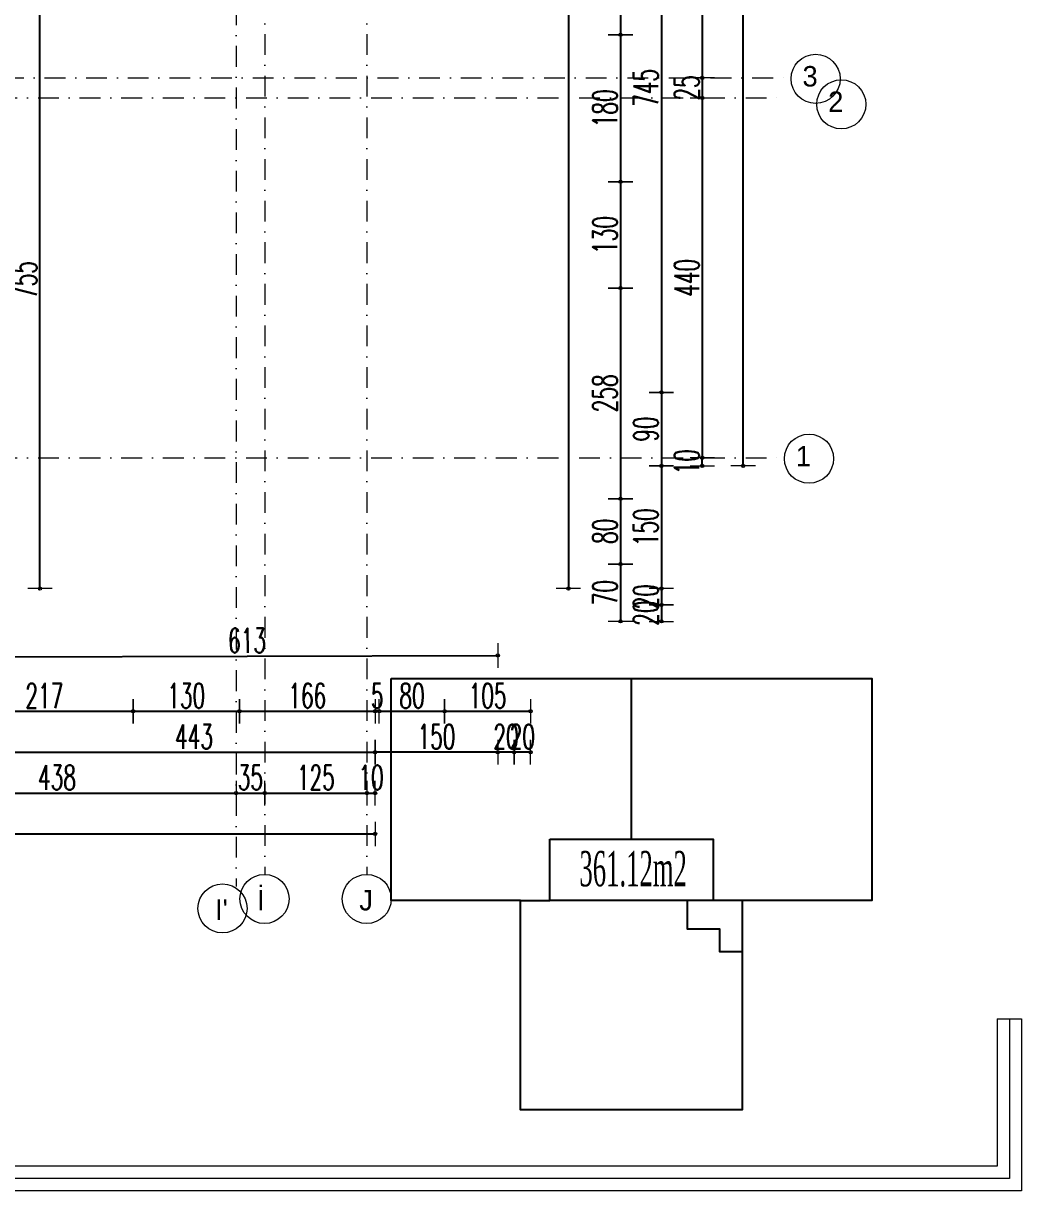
# Model space of a CAD drawing. Header units: millimetres. Extents: x -16104 to 67872, y -88009 to 12107.
# Drawn here: x 12612 to 13833, y 8729 to 10157 of the extents above; entities that cross this region are included whole.
import ezdxf

# ---------------------------------------------------------------- set-up
doc = ezdxf.new("R2010")
doc.units = ezdxf.units.MM
doc.linetypes.add('ACAD_ISO07W100', pattern=[3, 0, -3])
doc.linetypes.add('DASHDOTX2', pattern=[50.8, 25.4, -12.7, 0, -12.7])
doc.layers.get('0').update_dxf_attribs({"color": 241})
for name, color, linetype, lineweight in [('0.3', 114, 'Continuous', 5), ('AKS', 1, 'ACAD_ISO07W100', 5), ('akslar', 144, 'Continuous', 20), ('c05', 32, 'Continuous', 13), ('duvar', 123, 'Continuous', 25), ('OLCU', 54, 'Continuous', 13)]:
    doc.layers.add(name, color=color, linetype=linetype, lineweight=lineweight)
doc.styles.add('DIM', font='Txttw.shx', dxfattribs={"width": 0.6})
doc.styles.add('OLCUIC', font='ROMANS.SHX', dxfattribs={"width": 0.5})
doc.dimstyles.new('50', dxfattribs={"dimscale": 0, "dimtxt": 30, "dimasz": 1, "dimexe": 0, "dimexo": 2, "dimgap": 4, "dimtad": 1, "dimdec": 0, "dimzin": 0, "dimdsep": 46, "dimtxsty": 'DIM', "dimblk1": 'DOT', "dimblk2": 'DOT', "dimsah": 1, "dimcen": 1.5, "dimdle": 3, "dimse1": 1, "dimse2": 1, "dimclrd": 256, "dimclre": 9, "dimclrt": 256, "dimadec": 0, "dimazin": 0, "dimtfac": 0.24, "dimtdec": 0, "dimtix": 1, "dimtmove": 2, "dimatfit": 3, "dimldrblk": 'DOT', "dimfxl": 0, "dimtolj": 1, "dimtzin": 15, "dimarcsym": 0})

# ---------------------------------------------------------------- blocks, each defined once
blk = doc.blocks.new('DOT')
for p, q in [((0, 15), (0, -15)), ((-2, 0), (0, 0)), ((2, 0), (0, 0))]:
    blk.add_line(p, q)
blk.add_circle((0, 0), 2)
blk = doc.blocks.new('*D635')
at = {"layer": 'Defpoints', "color": 0, "transparency": 16777216}
for p in [(12529.2, 9365.5), (12746.2, 9365.5), (12746.2, 9315.5)]:
    blk.add_point(p, dxfattribs=at)
at = {"layer": 'OLCU', "lineweight": -2, "transparency": 16777216}
blk.add_line((12530.2, 9315.5), (12745.2, 9315.5), dxfattribs=at)
at = {"layer": 'OLCU', "lineweight": -2, "transparency": 16777216, "rotation": 180}
blk.add_blockref('DOT', (12529.2, 9315.5), dxfattribs=at)
at = {"layer": 'OLCU', "lineweight": -2, "transparency": 16777216}
blk.add_blockref('DOT', (12746.2, 9315.5), dxfattribs=at)
at = {"layer": 'OLCU', "transparency": 16777216, "insert": (12637.7, 9334.5), "char_height": 30, "attachment_point": 5, "style": 'DIM'}
blk.add_mtext('\\A1;217', dxfattribs=at)
blk = doc.blocks.new('*D636')
at = {"layer": 'Defpoints', "color": 0, "transparency": 16777216}
for p in [(12746.2, 9365.5), (12876.2, 9365.5), (12876.2, 9315.5)]:
    blk.add_point(p, dxfattribs=at)
at = {"layer": 'OLCU', "lineweight": -2, "transparency": 16777216}
blk.add_line((12747.2, 9315.5), (12875.2, 9315.5), dxfattribs=at)
at = {"layer": 'OLCU', "lineweight": -2, "transparency": 16777216, "rotation": 180}
blk.add_blockref('DOT', (12746.2, 9315.5), dxfattribs=at)
at = {"layer": 'OLCU', "lineweight": -2, "transparency": 16777216}
blk.add_blockref('DOT', (12876.2, 9315.5), dxfattribs=at)
at = {"layer": 'OLCU', "transparency": 16777216, "insert": (12811.2, 9334.5), "char_height": 30, "attachment_point": 5, "style": 'DIM'}
blk.add_mtext('\\A1;130', dxfattribs=at)
blk = doc.blocks.new('*D637')
at = {"layer": 'Defpoints', "color": 0, "transparency": 16777216}
for p in [(12876.2, 9365.5), (13042.2, 9365.5), (13042.2, 9315.5)]:
    blk.add_point(p, dxfattribs=at)
at = {"layer": 'OLCU', "lineweight": -2, "transparency": 16777216}
blk.add_line((12877.2, 9315.5), (13041.2, 9315.5), dxfattribs=at)
at = {"layer": 'OLCU', "lineweight": -2, "transparency": 16777216, "rotation": 180}
blk.add_blockref('DOT', (12876.2, 9315.5), dxfattribs=at)
at = {"layer": 'OLCU', "lineweight": -2, "transparency": 16777216}
blk.add_blockref('DOT', (13042.2, 9315.5), dxfattribs=at)
at = {"layer": 'OLCU', "transparency": 16777216, "insert": (12959.2, 9334.5), "char_height": 30, "attachment_point": 5, "style": 'DIM'}
blk.add_mtext('\\A1;166', dxfattribs=at)
blk = doc.blocks.new('*D643')
at = {"layer": 'Defpoints', "color": 0, "transparency": 16777216}
for p in [(12907.2, 9215.5), (13032.2, 9215.5), (13032.2, 9215.5)]:
    blk.add_point(p, dxfattribs=at)
at = {"layer": 'OLCU', "lineweight": -2, "transparency": 16777216}
blk.add_line((12908.2, 9215.5), (13031.2, 9215.5), dxfattribs=at)
at = {"layer": 'OLCU', "lineweight": -2, "transparency": 16777216, "rotation": 180}
blk.add_blockref('DOT', (12907.2, 9215.5), dxfattribs=at)
at = {"layer": 'OLCU', "lineweight": -2, "transparency": 16777216}
blk.add_blockref('DOT', (13032.2, 9215.5), dxfattribs=at)
at = {"layer": 'OLCU', "transparency": 16777216, "insert": (12969.7, 9234.5), "char_height": 30, "attachment_point": 5, "style": 'DIM'}
blk.add_mtext('\\A1;125', dxfattribs=at)
blk = doc.blocks.new('*D644')
at = {"layer": 'Defpoints', "color": 0, "transparency": 16777216}
for p in [(13032.2, 9265.5), (13042.2, 9265.5), (13042.2, 9215.5)]:
    blk.add_point(p, dxfattribs=at)
at = {"layer": 'OLCU', "lineweight": -2, "transparency": 16777216}
for p, q in [((13031.2, 9215.5), (13030.2, 9215.5)), ((13032.2, 9215.5), (13042.2, 9215.5)), ((13043.2, 9215.5), (13044.2, 9215.5))]:
    blk.add_line(p, q, dxfattribs=at)
blk.add_blockref('DOT', (13032.2, 9215.5), dxfattribs=at)
at = {"layer": 'OLCU', "lineweight": -2, "transparency": 16777216, "rotation": 180}
blk.add_blockref('DOT', (13042.2, 9215.5), dxfattribs=at)
at = {"layer": 'OLCU', "transparency": 16777216, "insert": (13037.2, 9234.5), "char_height": 30, "attachment_point": 5, "style": 'DIM'}
blk.add_mtext('\\A1;10', dxfattribs=at)
blk = doc.blocks.new('*D645')
at = {"layer": 'Defpoints', "color": 0, "transparency": 16777216}
for p in [(10992.2, 9200.5), (13042.2, 9200.5), (13042.2, 9165.5)]:
    blk.add_point(p, dxfattribs=at)
at = {"layer": 'OLCU', "lineweight": -2, "transparency": 16777216}
blk.add_line((10993.2, 9165.5), (13041.2, 9165.5), dxfattribs=at)
at = {"layer": 'OLCU', "lineweight": -2, "transparency": 16777216, "rotation": 180}
blk.add_blockref('DOT', (10992.2, 9165.5), dxfattribs=at)
at = {"layer": 'OLCU', "lineweight": -2, "transparency": 16777216}
blk.add_blockref('DOT', (13042.2, 9165.5), dxfattribs=at)
at = {"layer": 'OLCU', "transparency": 16777216, "insert": (12017.2, 9184.5), "char_height": 30, "attachment_point": 5, "style": 'DIM'}
blk.add_mtext('\\A1;2050', dxfattribs=at)
blk = doc.blocks.new('*D654')
at = {"layer": 'Defpoints', "color": 0, "transparency": 16777216}
for p in [(13292.2, 10272.8), (13292.2, 10142.8), (13342.2, 10142.8)]:
    blk.add_point(p, dxfattribs=at)
at = {"layer": 'OLCU', "lineweight": -2, "transparency": 16777216}
blk.add_line((13342.2, 10271.8), (13342.2, 10143.8), dxfattribs=at)
for p, rotation in [((13342.2, 10272.8), 90), ((13342.2, 10142.8), 270)]:
    blk.add_blockref('DOT', p, dxfattribs=dict(at, rotation=rotation))
at = {"layer": 'OLCU', "transparency": 16777216, "insert": (13323.2, 10207.8), "char_height": 30, "attachment_point": 5, "rotation": 90, "style": 'DIM'}
blk.add_mtext('\\A1;130', dxfattribs=at)
blk = doc.blocks.new('*D655')
at = {"layer": 'Defpoints', "color": 0, "transparency": 16777216}
for p in [(13292.2, 10142.8), (13292.2, 9963), (13342.2, 9963)]:
    blk.add_point(p, dxfattribs=at)
at = {"layer": 'OLCU', "lineweight": -2, "transparency": 16777216}
blk.add_line((13342.2, 10141.8), (13342.2, 9964), dxfattribs=at)
for p, rotation in [((13342.2, 10142.8), 90), ((13342.2, 9963), 270)]:
    blk.add_blockref('DOT', p, dxfattribs=dict(at, rotation=rotation))
at = {"layer": 'OLCU', "transparency": 16777216, "insert": (13323.2, 10052.9), "char_height": 30, "attachment_point": 5, "rotation": 90, "style": 'DIM'}
blk.add_mtext('\\A1;180', dxfattribs=at)
blk = doc.blocks.new('*D656')
at = {"layer": 'Defpoints', "color": 0, "transparency": 16777216}
for p in [(13292.2, 9963), (13292.2, 9833), (13342.2, 9833)]:
    blk.add_point(p, dxfattribs=at)
at = {"layer": 'OLCU', "lineweight": -2, "transparency": 16777216}
blk.add_line((13342.2, 9962), (13342.2, 9834), dxfattribs=at)
for p, rotation in [((13342.2, 9963), 90), ((13342.2, 9833), 270)]:
    blk.add_blockref('DOT', p, dxfattribs=dict(at, rotation=rotation))
at = {"layer": 'OLCU', "transparency": 16777216, "insert": (13323.2, 9898), "char_height": 30, "attachment_point": 5, "rotation": 90, "style": 'DIM'}
blk.add_mtext('\\A1;130', dxfattribs=at)
blk = doc.blocks.new('*D657')
at = {"layer": 'Defpoints', "color": 0, "transparency": 16777216}
for p in [(13292.2, 9833), (13292.2, 9575.5), (13342.2, 9575.5)]:
    blk.add_point(p, dxfattribs=at)
at = {"layer": 'OLCU', "lineweight": -2, "transparency": 16777216}
blk.add_line((13342.2, 9832), (13342.2, 9576.5), dxfattribs=at)
for p, rotation in [((13342.2, 9833), 90), ((13342.2, 9575.5), 270)]:
    blk.add_blockref('DOT', p, dxfattribs=dict(at, rotation=rotation))
at = {"layer": 'OLCU', "transparency": 16777216, "insert": (13323.2, 9704.3), "char_height": 30, "attachment_point": 5, "rotation": 90, "style": 'DIM'}
blk.add_mtext('\\A1;258', dxfattribs=at)
blk = doc.blocks.new('*D658')
at = {"layer": 'Defpoints', "color": 0, "transparency": 16777216}
for p in [(13357.2, 10450), (13392.2, 9705.5), (13392.2, 9705.5)]:
    blk.add_point(p, dxfattribs=at)
at = {"layer": 'OLCU', "lineweight": -2, "transparency": 16777216}
blk.add_line((13392.2, 10449), (13392.2, 9706.5), dxfattribs=at)
for p, rotation in [((13392.2, 10450), 90), ((13392.2, 9705.5), 270)]:
    blk.add_blockref('DOT', p, dxfattribs=dict(at, rotation=rotation))
at = {"layer": 'OLCU', "transparency": 16777216, "insert": (13373.2, 10077.8), "char_height": 30, "attachment_point": 5, "rotation": 90, "style": 'DIM'}
blk.add_mtext('\\A1;745', dxfattribs=at)
blk = doc.blocks.new('*D660')
at = {"layer": 'Defpoints', "color": 0, "transparency": 16777216}
for p in [(13407.2, 9625.6), (13442.2, 9625.6), (13407.2, 9615.5)]:
    blk.add_point(p, dxfattribs=at)
at = {"layer": 'OLCU', "lineweight": -2, "transparency": 16777216}
for p, q in [((13442.2, 9626.6), (13442.2, 9627.6)), ((13442.2, 9615.5), (13442.2, 9625.6)), ((13442.2, 9614.5), (13442.2, 9613.5))]:
    blk.add_line(p, q, dxfattribs=at)
for p, rotation in [((13442.2, 9625.6), 270), ((13442.2, 9615.5), 90)]:
    blk.add_blockref('DOT', p, dxfattribs=dict(at, rotation=rotation))
at = {"layer": 'OLCU', "transparency": 16777216, "insert": (13423.2, 9620.6), "char_height": 30, "attachment_point": 5, "rotation": 90, "style": 'DIM'}
blk.add_mtext('\\A1;10', dxfattribs=at)
blk = doc.blocks.new('*D661')
at = {"layer": 'Defpoints', "color": 0, "transparency": 16777216}
for p in [(13457.2, 11425), (13492.2, 11425), (13457.2, 9615.5)]:
    blk.add_point(p, dxfattribs=at)
at = {"layer": 'OLCU', "lineweight": -2, "transparency": 16777216}
blk.add_line((13492.2, 9616.5), (13492.2, 11424), dxfattribs=at)
for p, rotation in [((13492.2, 11425), 90), ((13492.2, 9615.5), 270)]:
    blk.add_blockref('DOT', p, dxfattribs=dict(at, rotation=rotation))
at = {"layer": 'OLCU', "transparency": 16777216, "insert": (13473.2, 10520.3), "char_height": 30, "attachment_point": 5, "rotation": 90, "style": 'DIM'}
blk.add_mtext('\\A1;1810', dxfattribs=at)
blk = doc.blocks.new('*D692')
at = {"layer": 'Defpoints', "color": 0, "transparency": 16777216}
for p in [(13042.2, 9365.5), (13047.2, 9365.5), (13047.2, 9315.5)]:
    blk.add_point(p, dxfattribs=at)
at = {"layer": 'OLCU', "lineweight": -2, "transparency": 16777216}
for p, q in [((13041.2, 9315.5), (13040.2, 9315.5)), ((13042.2, 9315.5), (13047.2, 9315.5)), ((13048.2, 9315.5), (13049.2, 9315.5))]:
    blk.add_line(p, q, dxfattribs=at)
blk.add_blockref('DOT', (13042.2, 9315.5), dxfattribs=at)
at = {"layer": 'OLCU', "lineweight": -2, "transparency": 16777216, "rotation": 180}
blk.add_blockref('DOT', (13047.2, 9315.5), dxfattribs=at)
at = {"layer": 'OLCU', "transparency": 16777216, "insert": (13044.7, 9334.5), "char_height": 30, "attachment_point": 5, "style": 'DIM'}
blk.add_mtext('\\A1;5', dxfattribs=at)
blk = doc.blocks.new('*D693')
at = {"layer": 'Defpoints', "color": 0, "transparency": 16777216}
for p in [(13047.2, 9365.5), (13127.2, 9365.5), (13127.2, 9315.5)]:
    blk.add_point(p, dxfattribs=at)
at = {"layer": 'OLCU', "lineweight": -2, "transparency": 16777216}
blk.add_line((13048.2, 9315.5), (13126.2, 9315.5), dxfattribs=at)
at = {"layer": 'OLCU', "lineweight": -2, "transparency": 16777216, "rotation": 180}
blk.add_blockref('DOT', (13047.2, 9315.5), dxfattribs=at)
at = {"layer": 'OLCU', "lineweight": -2, "transparency": 16777216}
blk.add_blockref('DOT', (13127.2, 9315.5), dxfattribs=at)
at = {"layer": 'OLCU', "transparency": 16777216, "insert": (13087.2, 9334.5), "char_height": 30, "attachment_point": 5, "style": 'DIM'}
blk.add_mtext('\\A1;80', dxfattribs=at)
blk = doc.blocks.new('*D694')
at = {"layer": 'Defpoints', "color": 0, "transparency": 16777216}
for p in [(13127.2, 9365.5), (13232.2, 9365.5), (13232.2, 9315.5)]:
    blk.add_point(p, dxfattribs=at)
at = {"layer": 'OLCU', "lineweight": -2, "transparency": 16777216}
blk.add_line((13128.2, 9315.5), (13231.2, 9315.5), dxfattribs=at)
at = {"layer": 'OLCU', "lineweight": -2, "transparency": 16777216, "rotation": 180}
blk.add_blockref('DOT', (13127.2, 9315.5), dxfattribs=at)
at = {"layer": 'OLCU', "lineweight": -2, "transparency": 16777216}
blk.add_blockref('DOT', (13232.2, 9315.5), dxfattribs=at)
at = {"layer": 'OLCU', "transparency": 16777216, "insert": (13179.7, 9334.5), "char_height": 30, "attachment_point": 5, "style": 'DIM'}
blk.add_mtext('\\A1;105', dxfattribs=at)
blk = doc.blocks.new('*D701')
at = {"layer": 'Defpoints', "color": 0, "transparency": 16777216}
for p in [(13212.2, 9365.5), (13232.2, 9365.5), (13212.2, 9265.5)]:
    blk.add_point(p, dxfattribs=at)
at = {"layer": 'OLCU', "lineweight": -2, "transparency": 16777216}
for p, q in [((13211.2, 9265.5), (13210.2, 9265.5)), ((13232.2, 9265.5), (13212.2, 9265.5)), ((13233.2, 9265.5), (13234.2, 9265.5))]:
    blk.add_line(p, q, dxfattribs=at)
blk.add_blockref('DOT', (13212.2, 9265.5), dxfattribs=at)
at = {"layer": 'OLCU', "lineweight": -2, "transparency": 16777216, "rotation": 180}
blk.add_blockref('DOT', (13232.2, 9265.5), dxfattribs=at)
at = {"layer": 'OLCU', "transparency": 16777216, "insert": (13222.2, 9284.5), "char_height": 30, "attachment_point": 5, "style": 'DIM'}
blk.add_mtext('\\A1;20', dxfattribs=at)
blk = doc.blocks.new('*D702')
at = {"layer": 'Defpoints', "color": 0, "transparency": 16777216}
for p in [(13042.2, 9365.5), (13192.2, 9365.5), (13042.2, 9265.5)]:
    blk.add_point(p, dxfattribs=at)
at = {"layer": 'OLCU', "lineweight": -2, "transparency": 16777216}
blk.add_line((13191.2, 9265.5), (13043.2, 9265.5), dxfattribs=at)
at = {"layer": 'OLCU', "lineweight": -2, "transparency": 16777216, "rotation": 180}
blk.add_blockref('DOT', (13042.2, 9265.5), dxfattribs=at)
at = {"layer": 'OLCU', "lineweight": -2, "transparency": 16777216}
blk.add_blockref('DOT', (13192.2, 9265.5), dxfattribs=at)
at = {"layer": 'OLCU', "transparency": 16777216, "insert": (13117.2, 9284.5), "char_height": 30, "attachment_point": 5, "style": 'DIM'}
blk.add_mtext('\\A1;150', dxfattribs=at)
blk = doc.blocks.new('*D703')
at = {"layer": 'Defpoints', "color": 0, "transparency": 16777216}
for p in [(12599.2, 9265.5), (13042.2, 9265.5), (13042.2, 9265.5)]:
    blk.add_point(p, dxfattribs=at)
at = {"layer": 'OLCU', "lineweight": -2, "transparency": 16777216}
blk.add_line((12600.2, 9265.5), (13041.2, 9265.5), dxfattribs=at)
at = {"layer": 'OLCU', "lineweight": -2, "transparency": 16777216, "rotation": 180}
blk.add_blockref('DOT', (12599.2, 9265.5), dxfattribs=at)
at = {"layer": 'OLCU', "lineweight": -2, "transparency": 16777216}
blk.add_blockref('DOT', (13042.2, 9265.5), dxfattribs=at)
at = {"layer": 'OLCU', "transparency": 16777216, "insert": (12820.7, 9284.5), "char_height": 30, "attachment_point": 5, "style": 'DIM'}
blk.add_mtext('\\A1;443', dxfattribs=at)
blk = doc.blocks.new('*D712')
at = {"layer": 'Defpoints', "color": 0, "transparency": 16777216}
for p in [(13292.2, 9705.5), (13293.5, 9615.5), (13392.2, 9615.5)]:
    blk.add_point(p, dxfattribs=at)
at = {"layer": 'OLCU', "lineweight": -2, "transparency": 16777216}
blk.add_line((13392.2, 9704.5), (13392.2, 9616.5), dxfattribs=at)
for p, rotation in [((13392.2, 9705.5), 90), ((13392.2, 9615.5), 270)]:
    blk.add_blockref('DOT', p, dxfattribs=dict(at, rotation=rotation))
at = {"layer": 'OLCU', "transparency": 16777216, "insert": (13373.2, 9660.5), "char_height": 30, "attachment_point": 5, "rotation": 90, "style": 'DIM'}
blk.add_mtext('\\A1;90', dxfattribs=at)
blk = doc.blocks.new('*D713')
at = {"layer": 'Defpoints', "color": 0, "transparency": 16777216}
for p in [(13292.2, 9445.5), (13292.2, 9425.5), (13392.2, 9425.5)]:
    blk.add_point(p, dxfattribs=at)
at = {"layer": 'OLCU', "lineweight": -2, "transparency": 16777216}
for p, q in [((13392.2, 9446.5), (13392.2, 9447.5)), ((13392.2, 9445.5), (13392.2, 9425.5)), ((13392.2, 9424.5), (13392.2, 9423.5))]:
    blk.add_line(p, q, dxfattribs=at)
for p, rotation in [((13392.2, 9445.5), 270), ((13392.2, 9425.5), 90)]:
    blk.add_blockref('DOT', p, dxfattribs=dict(at, rotation=rotation))
at = {"layer": 'OLCU', "transparency": 16777216, "insert": (13373.2, 9435.5), "char_height": 30, "attachment_point": 5, "rotation": 90, "style": 'DIM'}
blk.add_mtext('\\A1;20', dxfattribs=at)
blk = doc.blocks.new('*D714')
at = {"layer": 'Defpoints', "color": 0, "transparency": 16777216}
for p in [(13292.2, 9495.5), (13292.2, 9425.5), (13342.2, 9425.5)]:
    blk.add_point(p, dxfattribs=at)
at = {"layer": 'OLCU', "lineweight": -2, "transparency": 16777216}
blk.add_line((13342.2, 9494.5), (13342.2, 9426.5), dxfattribs=at)
for p, rotation in [((13342.2, 9495.5), 90), ((13342.2, 9425.5), 270)]:
    blk.add_blockref('DOT', p, dxfattribs=dict(at, rotation=rotation))
at = {"layer": 'OLCU', "transparency": 16777216, "insert": (13323.2, 9460.5), "char_height": 30, "attachment_point": 5, "rotation": 90, "style": 'DIM'}
blk.add_mtext('\\A1;70', dxfattribs=at)
blk = doc.blocks.new('*D715')
at = {"layer": 'Defpoints', "color": 0, "transparency": 16777216}
for p in [(13292.2, 9575.5), (13292.2, 9495.5), (13342.2, 9495.5)]:
    blk.add_point(p, dxfattribs=at)
at = {"layer": 'OLCU', "lineweight": -2, "transparency": 16777216}
blk.add_line((13342.2, 9574.5), (13342.2, 9496.5), dxfattribs=at)
for p, rotation in [((13342.2, 9575.5), 90), ((13342.2, 9495.5), 270)]:
    blk.add_blockref('DOT', p, dxfattribs=dict(at, rotation=rotation))
at = {"layer": 'OLCU', "transparency": 16777216, "insert": (13323.2, 9535.5), "char_height": 30, "attachment_point": 5, "rotation": 90, "style": 'DIM'}
blk.add_mtext('\\A1;80', dxfattribs=at)
blk = doc.blocks.new('*D748')
at = {"layer": 'Defpoints', "color": 0, "transparency": 16777216}
for p in [(12434.2, 9215.5), (12872.2, 9215.5), (12872.2, 9215.5)]:
    blk.add_point(p, dxfattribs=at)
at = {"layer": 'OLCU', "lineweight": -2, "transparency": 16777216}
blk.add_line((12435.2, 9215.5), (12871.2, 9215.5), dxfattribs=at)
at = {"layer": 'OLCU', "lineweight": -2, "transparency": 16777216, "rotation": 180}
blk.add_blockref('DOT', (12434.2, 9215.5), dxfattribs=at)
at = {"layer": 'OLCU', "lineweight": -2, "transparency": 16777216}
blk.add_blockref('DOT', (12872.2, 9215.5), dxfattribs=at)
at = {"layer": 'OLCU', "transparency": 16777216, "insert": (12653.2, 9234.5), "char_height": 30, "attachment_point": 5, "style": 'DIM'}
blk.add_mtext('\\A1;438', dxfattribs=at)
blk = doc.blocks.new('*D749')
at = {"layer": 'Defpoints', "color": 0, "transparency": 16777216}
for p in [(12907.2, 9215.5), (13032.2, 9215.5), (13032.2, 9215.5)]:
    blk.add_point(p, dxfattribs=at)
at = {"layer": 'OLCU', "lineweight": -2, "transparency": 16777216}
blk.add_line((12908.2, 9215.5), (13031.2, 9215.5), dxfattribs=at)
at = {"layer": 'OLCU', "lineweight": -2, "transparency": 16777216, "rotation": 180}
blk.add_blockref('DOT', (12907.2, 9215.5), dxfattribs=at)
at = {"layer": 'OLCU', "lineweight": -2, "transparency": 16777216}
blk.add_blockref('DOT', (13032.2, 9215.5), dxfattribs=at)
at = {"layer": 'OLCU', "transparency": 16777216, "insert": (12969.7, 9234.5), "char_height": 30, "attachment_point": 5, "style": 'DIM'}
blk.add_mtext('\\A1;125', dxfattribs=at)
blk = doc.blocks.new('*D755')
at = {"layer": 'Defpoints', "color": 0, "transparency": 16777216}
for p in [(13442.2, 10500), (13442.2, 10090), (13442.2, 10090)]:
    blk.add_point(p, dxfattribs=at)
at = {"layer": 'OLCU', "lineweight": -2, "transparency": 16777216}
blk.add_line((13442.2, 10499), (13442.2, 10091), dxfattribs=at)
for p, rotation in [((13442.2, 10500), 90), ((13442.2, 10090), 270)]:
    blk.add_blockref('DOT', p, dxfattribs=dict(at, rotation=rotation))
at = {"layer": 'OLCU', "transparency": 16777216, "insert": (13423.2, 10295), "char_height": 30, "attachment_point": 5, "rotation": 90, "style": 'DIM'}
blk.add_mtext('\\A1;400', dxfattribs=at)
blk = doc.blocks.new('*D756')
at = {"layer": 'Defpoints', "color": 0, "transparency": 16777216}
for p in [(13442.2, 10090), (13442.2, 10065.5), (13442.2, 10065.5)]:
    blk.add_point(p, dxfattribs=at)
at = {"layer": 'OLCU', "lineweight": -2, "transparency": 16777216}
for p, q in [((13442.2, 10091), (13442.2, 10092)), ((13442.2, 10090), (13442.2, 10065.5)), ((13442.2, 10064.5), (13442.2, 10063.5))]:
    blk.add_line(p, q, dxfattribs=at)
for p, rotation in [((13442.2, 10090), 270), ((13442.2, 10065.5), 90)]:
    blk.add_blockref('DOT', p, dxfattribs=dict(at, rotation=rotation))
at = {"layer": 'OLCU', "transparency": 16777216, "insert": (13423.2, 10077.8), "char_height": 30, "attachment_point": 5, "rotation": 90, "style": 'DIM'}
blk.add_mtext('\\A1;25', dxfattribs=at)
blk = doc.blocks.new('*D757')
at = {"layer": 'Defpoints', "color": 0, "transparency": 16777216}
for p in [(13442.2, 10065.5), (13442.2, 9625.5), (13442.2, 9625.5)]:
    blk.add_point(p, dxfattribs=at)
at = {"layer": 'OLCU', "lineweight": -2, "transparency": 16777216}
blk.add_line((13442.2, 10064.5), (13442.2, 9626.5), dxfattribs=at)
for p, rotation in [((13442.2, 10065.5), 90), ((13442.2, 9625.5), 270)]:
    blk.add_blockref('DOT', p, dxfattribs=dict(at, rotation=rotation))
at = {"layer": 'OLCU', "transparency": 16777216, "insert": (13423.2, 9845.5), "char_height": 30, "attachment_point": 5, "rotation": 90, "style": 'DIM'}
blk.add_mtext('\\A1;440', dxfattribs=at)
blk = doc.blocks.new('*D425')
at = {"layer": 'Defpoints', "color": 0, "transparency": 16777216}
for p in [(13278.5, 11575), (13278.5, 9465.5), (13278.5, 9465.5)]:
    blk.add_point(p, dxfattribs=at)
at = {"layer": 'OLCU', "lineweight": -2, "transparency": 16777216}
blk.add_line((13278.5, 11574), (13278.5, 9466.5), dxfattribs=at)
for p, rotation in [((13278.5, 11575), 90), ((13278.5, 9465.5), 270)]:
    blk.add_blockref('DOT', p, dxfattribs=dict(at, rotation=rotation))
at = {"layer": 'OLCU', "transparency": 16777216, "insert": (13259.5, 10520.3), "char_height": 30, "attachment_point": 5, "rotation": 90, "style": 'DIM'}
blk.add_mtext('\\A1;2110', dxfattribs=at)
blk = doc.blocks.new('*D433')
at = {"layer": 'Defpoints', "color": 0, "transparency": 16777216}
for p in [(13192.2, 9365.5), (13212.2, 9365.5), (13192.2, 9265.5)]:
    blk.add_point(p, dxfattribs=at)
at = {"layer": 'OLCU', "lineweight": -2, "transparency": 16777216}
for p, q in [((13191.2, 9265.5), (13190.2, 9265.5)), ((13212.2, 9265.5), (13192.2, 9265.5)), ((13213.2, 9265.5), (13214.2, 9265.5))]:
    blk.add_line(p, q, dxfattribs=at)
blk.add_blockref('DOT', (13192.2, 9265.5), dxfattribs=at)
at = {"layer": 'OLCU', "lineweight": -2, "transparency": 16777216, "rotation": 180}
blk.add_blockref('DOT', (13212.2, 9265.5), dxfattribs=at)
at = {"layer": 'OLCU', "transparency": 16777216, "insert": (13202.2, 9284.5), "char_height": 30, "attachment_point": 5, "style": 'DIM'}
blk.add_mtext('\\A1;20', dxfattribs=at)
blk = doc.blocks.new('*D434')
at = {"layer": 'Defpoints', "color": 0, "transparency": 16777216}
for p in [(13292.2, 9465.5), (13292.2, 9445.5), (13392.2, 9445.5)]:
    blk.add_point(p, dxfattribs=at)
at = {"layer": 'OLCU', "lineweight": -2, "transparency": 16777216}
for p, q in [((13392.2, 9466.5), (13392.2, 9467.5)), ((13392.2, 9465.5), (13392.2, 9445.5)), ((13392.2, 9444.5), (13392.2, 9443.5))]:
    blk.add_line(p, q, dxfattribs=at)
for p, rotation in [((13392.2, 9465.5), 270), ((13392.2, 9445.5), 90)]:
    blk.add_blockref('DOT', p, dxfattribs=dict(at, rotation=rotation))
at = {"layer": 'OLCU', "transparency": 16777216, "insert": (13373.2, 9455.5), "char_height": 30, "attachment_point": 5, "rotation": 90, "style": 'DIM'}
blk.add_mtext('\\A1;20', dxfattribs=at)
blk = doc.blocks.new('*D435')
at = {"layer": 'Defpoints', "color": 0, "transparency": 16777216}
for p in [(13392.2, 9615.5), (13392.2, 9465.5), (13392.2, 9465.5)]:
    blk.add_point(p, dxfattribs=at)
at = {"layer": 'OLCU', "lineweight": -2, "transparency": 16777216}
blk.add_line((13392.2, 9614.5), (13392.2, 9466.5), dxfattribs=at)
for p, rotation in [((13392.2, 9615.5), 90), ((13392.2, 9465.5), 270)]:
    blk.add_blockref('DOT', p, dxfattribs=dict(at, rotation=rotation))
at = {"layer": 'OLCU', "transparency": 16777216, "insert": (13373.2, 9540.5), "char_height": 30, "attachment_point": 5, "rotation": 90, "style": 'DIM'}
blk.add_mtext('\\A1;150', dxfattribs=at)
blk = doc.blocks.new('*D2410')
at = {"layer": 'Defpoints', "color": 0, "transparency": 16777216}
for p in [(12579.2, 9382.3), (13192.2, 9383.8), (13192.2, 9383.8)]:
    blk.add_point(p, dxfattribs=at)
at = {"layer": 'OLCU', "lineweight": -2, "transparency": 16777216}
blk.add_line((12580.2, 9382.3), (13191.2, 9383.8), dxfattribs=at)
for p, rotation in [((12579.2, 9382.3), 180.1399202823376), ((13192.2, 9383.8), 0.1399202823375777)]:
    blk.add_blockref('DOT', p, dxfattribs=dict(at, rotation=rotation))
at = {"layer": 'OLCU', "transparency": 16777216, "insert": (12885.6, 9402.1), "char_height": 30, "attachment_point": 5, "rotation": 0.1399, "style": 'DIM'}
blk.add_mtext('\\A1;613', dxfattribs=at)
blk = doc.blocks.new('*D2414')
at = {"layer": 'Defpoints', "color": 0, "transparency": 16777216}
for p in [(12559.2, 10220), (12632.4, 10220), (12559.2, 9465.5)]:
    blk.add_point(p, dxfattribs=at)
at = {"layer": 'OLCU', "lineweight": -2, "transparency": 16777216}
blk.add_line((12632.4, 9466.5), (12632.4, 10219), dxfattribs=at)
for p, rotation in [((12632.4, 10220), 90), ((12632.4, 9465.5), 270)]:
    blk.add_blockref('DOT', p, dxfattribs=dict(at, rotation=rotation))
at = {"layer": 'OLCU', "transparency": 16777216, "insert": (12613.4, 9842.8), "char_height": 30, "attachment_point": 5, "rotation": 90, "style": 'DIM'}
blk.add_mtext('\\A1;755', dxfattribs=at)
blk = doc.blocks.new('*D3976')
at = {"layer": 'Defpoints', "color": 0, "transparency": 16777216}
for p in [(12872.2, 9215.5), (12907.2, 9215.5), (12907.2, 9215.5)]:
    blk.add_point(p, dxfattribs=at)
at = {"layer": 'OLCU', "lineweight": -2, "transparency": 16777216}
for p, q in [((12871.2, 9215.5), (12870.2, 9215.5)), ((12872.2, 9215.5), (12907.2, 9215.5)), ((12908.2, 9215.5), (12909.2, 9215.5))]:
    blk.add_line(p, q, dxfattribs=at)
blk.add_blockref('DOT', (12872.2, 9215.5), dxfattribs=at)
at = {"layer": 'OLCU', "lineweight": -2, "transparency": 16777216, "rotation": 180}
blk.add_blockref('DOT', (12907.2, 9215.5), dxfattribs=at)
at = {"layer": 'OLCU', "transparency": 16777216, "insert": (12889.7, 9234.5), "char_height": 30, "attachment_point": 5, "style": 'DIM'}
blk.add_mtext('\\A1;35', dxfattribs=at)

msp = doc.modelspace()

# ---------------------------------------------------------------- linework, layer by layer
for p, q in [((13061.9, 9084.3), (13061.9, 9355.5)), ((13219.9, 9084.3), (13255.6, 9084.3))]:
    msp.add_line(p, q)
msp.add_lwpolyline([(13061.9, 9355.5), (13649.4, 9355.5), (13649.4, 9084.3), (13423.6, 9084.3), (13423.6, 9049.3), (13463.1, 9049.3), (13463.1, 9021.8), (13491.1, 9021.8), (13491.1, 9016.8), (13491.1, 8828.2), (13219.9, 8828.2), (13219.9, 9084.3), (13061.9, 9084.3), (13061.9, 9355.5)])
at = {"layer": 'AKS', "linetype": 'ByBlock'}
for centre in [(13580.8, 10088.9), (13612.2, 10057.7), (13572.7, 9624.4), (12906.9, 9086), (13031.9, 9086), (12855.6, 9074.5)]:
    msp.add_circle(centre, 30, dxfattribs=at)
at = {"layer": 'akslar', "linetype": 'DASHDOTX2'}
for p, q in [((12907.2, 11925), (12907.2, 9115.5)), ((13032.2, 11925), (13032.2, 9115.5)), ((12872.2, 11910.6), (12872.2, 9101.1)), ((10500.2, 10090), (13550.2, 10090)), ((10492.2, 10065.5), (13542.2, 10065.5)), ((10492.2, 9625.5), (13542.2, 9625.5))]:
    msp.add_line(p, q, dxfattribs=at)
at = {"layer": 'c05'}
msp.add_line((13802.7, 8939.6), (13832.7, 8939.6), dxfattribs=at)
for points in [[(13832.7, 8939.6), (13832.7, 8729.3), (10302.4, 8729.3), (10302.4, 12107.1), (13832.7, 12107.1), (13832.7, 10251)], [(13817.7, 8939.6), (13817.7, 8744.3), (10317.4, 8744.3), (10317.4, 12092.1), (13817.7, 12092.1), (13817.7, 10251)], [(13802.7, 8939.6), (13802.7, 8759.3), (10332.4, 8759.3), (10332.4, 12077.1), (13802.7, 12077.1), (13802.7, 10251)]]:
    msp.add_lwpolyline(points, dxfattribs=at)
at = {"layer": 'duvar'}
msp.add_line((13355.6, 9159.3), (13355.6, 9355.5), dxfattribs=at)
for points in [[(13061.9, 9355.5), (13649.4, 9355.5), (13649.4, 9084.3), (13491.1, 9084.3), (13491.1, 8828.2), (13219.9, 8828.2), (13219.9, 9084.3), (13061.9, 9084.3), (13061.9, 9355.5)], [(13255.6, 9159.3), (13455.6, 9159.3), (13455.6, 9084.3), (13255.6, 9084.3), (13255.6, 9159.3)]]:
    msp.add_lwpolyline(points, dxfattribs=at)

# ---------------------------------------------------------------- texts
at = {"layer": '0.3', "ltscale": 0.7, "insert": (13357.7, 9100.6), "char_height": 43.2, "width": 524.278, "attachment_point": 8, "style": 'OLCUIC'}
msp.add_mtext('{\\fTimes New Roman|b0|i0|c162|p18;361.12m2}', dxfattribs=at)
at = {"layer": 'AKS', "char_height": 25, "width": 35.659, "attachment_point": 1}
for s, insert in [('3', (13564.7, 10104.5)), ('2', (13596.1, 10073.4)), ('1', (13556.6, 9640)), ('{\\fComic Sans MS|b0|i0|c162|p66;İ}', (12897.8, 9097)), ('J', (13022.8, 9097)), ("I'", (12846.4, 9085.5))]:
    msp.add_mtext(s, dxfattribs=dict(at, insert=insert))

# ---------------------------------------------------------------- dimensions: what is measured, and where the dimension line sits
at = {"layer": 'OLCU'}
for base, p1, p2, text, picture, middle in [((13278.5, 9465.5), (13278.5, 11575), (13278.5, 9465.5), '2110', '*D425', (13259.5, 10520.3)), ((13492.2, 11425), (13457.2, 9615.5), (13457.2, 11425), '1810', '*D661', (13473.2, 10520.3)), ((13442.2, 10090), (13442.2, 10500), (13442.2, 10090), '400', '*D755', (13423.2, 10295))]:
    dim = msp.add_linear_dim(base=base, p1=p1, p2=p2, angle=90, text=text, dimstyle='50', override={"dimscale": 1}, dxfattribs=at)
    dim.commit()
    dim.dimension.update_dxf_attribs({"geometry": picture, "text_midpoint": middle})
for base, p1, p2, picture, middle in [((13392.151171, 9705.5446397), (13357.151171, 10450.0446397), (13392.151171, 9705.5446397), '*D658', (13373.151171, 10077.7946397)), ((13342.2, 10142.8), (13292.2, 10272.8), (13292.2, 10142.8), '*D654', (13323.2, 10207.8)), ((12632.4272795, 10220.0446397), (12559.151171, 9465.5446397), (12559.151171, 10220.0446397), '*D2414', (12613.4272795, 9842.7946397)), ((13342.2, 9963), (13292.2, 10142.8), (13292.2, 9963), '*D655', (13323.2, 10052.9)), ((13442.151171, 10065.5446397), (13442.151171, 10090.0446397), (13442.151171, 10065.5446397), '*D756', (13423.151171, 10077.7946397)), ((13442.2, 9625.5), (13442.2, 10065.5), (13442.2, 9625.5), '*D757', (13423.2, 9845.5)), ((13342.2, 9833), (13292.2, 9963), (13292.2, 9833), '*D656', (13323.2, 9898)), ((13342.151171, 9575.5446397), (13292.151171, 9833.0446397), (13292.151171, 9575.5446397), '*D657', (13323.151171, 9704.2946397)), ((13392.2, 9615.5), (13292.2, 9705.5), (13293.5, 9615.5), '*D712', (13373.2, 9660.5)), ((13442.2, 9625.6), (13407.2, 9615.5), (13407.2, 9625.6), '*D660', (13423.2, 9620.6)), ((13392.2, 9465.5), (13392.2, 9615.5), (13392.2, 9465.5), '*D435', (13373.2, 9540.5)), ((13342.2, 9495.5), (13292.2, 9575.5), (13292.2, 9495.5), '*D715', (13323.2, 9535.5)), ((13342.2, 9425.5), (13292.2, 9495.5), (13292.2, 9425.5), '*D714', (13323.2, 9460.5)), ((13392.2, 9445.5), (13292.2, 9465.5), (13292.2, 9445.5), '*D434', (13373.2, 9455.5)), ((13392.2, 9425.5), (13292.2, 9445.5), (13292.2, 9425.5), '*D713', (13373.2, 9435.5))]:
    dim = msp.add_linear_dim(base=base, p1=p1, p2=p2, angle=90, dimstyle='50', override={"dimscale": 1}, dxfattribs=at)
    dim.commit()
    dim.dimension.update_dxf_attribs({"geometry": picture, "text_midpoint": middle})
dim = msp.add_aligned_dim(p1=(12579.2, 9382.3), p2=(13192.2, 9383.8), distance=0, dimstyle='50', override={"dimscale": 1}, dxfattribs=at)
dim.commit()
dim.dimension.update_dxf_attribs({"geometry": '*D2410', "text_midpoint": (12885.6, 9402.1)})
for base, p1, p2, picture, middle in [((12746.2, 9315.5), (12529.2, 9365.5), (12746.2, 9365.5), '*D635', (12637.7, 9334.5)), ((12876.2, 9315.5), (12746.2, 9365.5), (12876.2, 9365.5), '*D636', (12811.2, 9334.5)), ((13042.2, 9315.5), (12876.2, 9365.5), (13042.2, 9365.5), '*D637', (12959.2, 9334.5)), ((13047.2, 9315.5), (13042.2, 9365.5), (13047.2, 9365.5), '*D692', (13044.7, 9334.5)), ((13042.2, 9265.5), (13192.2, 9365.5), (13042.2, 9365.5), '*D702', (13117.2, 9284.5)), ((13127.2, 9315.5), (13047.2, 9365.5), (13127.2, 9365.5), '*D693', (13087.2, 9334.5)), ((13232.2, 9315.5), (13127.2, 9365.5), (13232.2, 9365.5), '*D694', (13179.7, 9334.5)), ((13192.2, 9265.5), (13212.2, 9365.5), (13192.2, 9365.5), '*D433', (13202.2, 9284.5)), ((13212.2, 9265.5), (13232.2, 9365.5), (13212.2, 9365.5), '*D701', (13222.2, 9284.5)), ((13042.2, 9265.5), (12599.2, 9265.5), (13042.2, 9265.5), '*D703', (12820.7, 9284.5)), ((13042.2, 9215.5), (13032.2, 9265.5), (13042.2, 9265.5), '*D644', (13037.2, 9234.5)), ((12872.2, 9215.5), (12434.2, 9215.5), (12872.2, 9215.5), '*D748', (12653.2, 9234.5)), ((12907.2, 9215.5), (12872.2, 9215.5), (12907.2, 9215.5), '*D3976', (12889.7, 9234.5)), ((13032.2, 9215.5), (12907.2, 9215.5), (13032.2, 9215.5), '*D643', (12969.7, 9234.5)), ((13032.2, 9215.5), (12907.2, 9215.5), (13032.2, 9215.5), '*D749', (12969.7, 9234.5)), ((13042.2, 9165.5), (10992.2, 9200.5), (13042.2, 9200.5), '*D645', (12017.2, 9184.5))]:
    dim = msp.add_linear_dim(base=base, p1=p1, p2=p2, dimstyle='50', override={"dimscale": 1}, dxfattribs=at)
    dim.commit()
    dim.dimension.update_dxf_attribs({"geometry": picture, "text_midpoint": middle})

doc.saveas('drawing.dxf')
